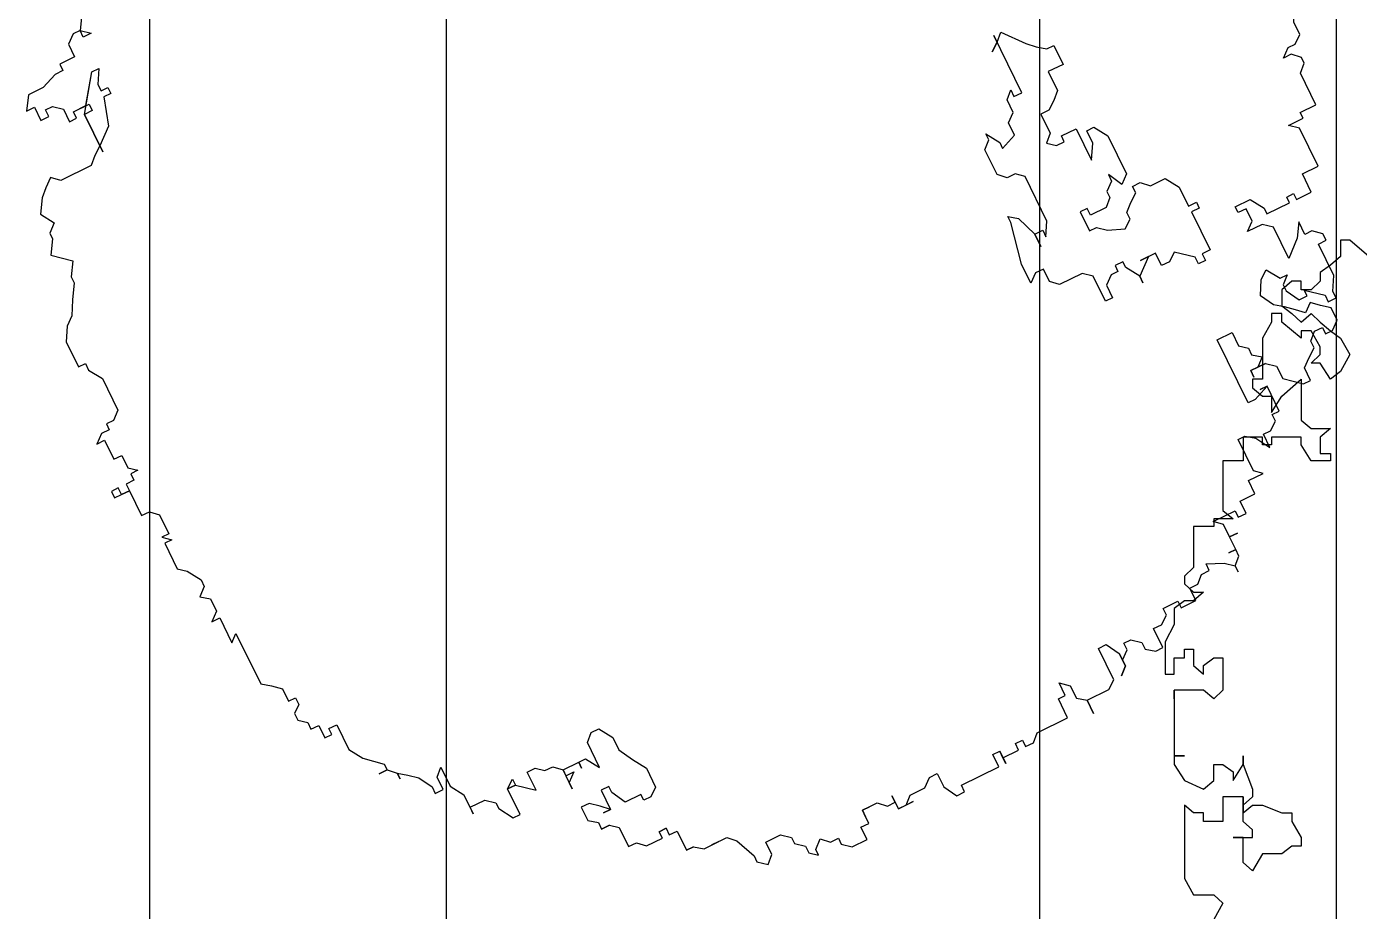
# Model space of a CAD drawing. Extents: x -30 to 1202, y 231 to 898.
# Drawn here: x 368.769 to 372.363, y 387.674 to 390.06 of the extents above; entities that cross this region are included whole.
import ezdxf

# ---------------------------------------------------------------- set-up
doc = ezdxf.new("R2010")
doc.units = 0
doc.header["$LTSCALE"] = 0.04
doc.layers.get('0').update_dxf_attribs({"linetype": 'CONTINUOUS'})
for name, color, linetype in [('CONTORXXNP----00', 255, 'CONTINUOUS'), ('PISO', 1, 'CONTINUOUS'), ('PISOS', 1, 'CONTINUOUS')]:
    doc.layers.add(name, color=color, linetype=linetype)
doc.styles.get("Standard").update_dxf_attribs({"font": 'romans.shx'})

# ---------------------------------------------------------------- blocks, each defined once
blk = doc.blocks.new('ARB3')
at = {"color": 0}
for p, q in [((0.01356, 0.49132), (0.00775, 0.49132)), ((0.00775, 0.49132), (0.00775, 0.48517)), ((0.01356, 0.48517), (0.01356, 0.49132)), ((0.00775, 0.48517), (0.00775, 0.47825)), ((0.00775, 0.47825), (0.00775, 0.48517)), ((0.00775, 0.48517), (0.01356, 0.48517)), ((0.00775, 0.48517), (0.01356, 0.48517)), ((0.05813, 0.47825), (0.05232, 0.48517)), ((0.05232, 0.48517), (0.05232, 0.47825)), ((-0.06459, 0.47133), (-0.06976, 0.46518)), ((-0.04198, 0.47133), (-0.06459, 0.47133)), ((-0.03682, 0.47133), (-0.04198, 0.46518)), ((-0.04198, 0.46518), (-0.04198, 0.47133)), ((-0.03682, 0.46518), (-0.03682, 0.47133)), ((-0.01421, 0.47133), (-0.02002, 0.46518)), ((0.00775, 0.47825), (-0.01421, 0.47825)), ((-0.01421, 0.47825), (-0.01421, 0.47133)), ((0.01356, 0.47825), (0.00775, 0.47825)), ((0.01356, 0.47133), (0.01356, 0.47825)), ((0.01938, 0.47133), (0.01356, 0.47133)), ((0.02454, 0.47133), (0.01938, 0.46518)), ((0.01938, 0.46518), (0.01938, 0.47133)), ((0.03552, 0.47133), (0.02454, 0.47133)), ((0.05232, 0.47825), (0.03552, 0.47825)), ((0.03552, 0.47825), (0.03552, 0.47133)), ((0.05813, 0.47133), (0.05813, 0.47825)), ((0.0633, 0.47133), (0.05813, 0.47133)), ((0.0633, 0.46518), (0.0633, 0.47133)), ((0.13564, 0.47133), (0.11368, 0.47133)), ((0.11368, 0.47133), (0.11368, 0.46518)), ((0.14662, 0.46518), (0.13564, 0.47133)), ((-0.10851, 0.45826), (-0.11432, 0.46518)), ((-0.11432, 0.46518), (-0.11432, 0.45826)), ((-0.09236, 0.46518), (-0.09753, 0.45826)), ((-0.08655, 0.45826), (-0.09236, 0.46518)), ((-0.06976, 0.46518), (-0.08074, 0.45826)), ((-0.02002, 0.46518), (-0.03682, 0.46518)), ((0.06911, 0.45826), (0.0633, 0.46518)), ((0.10786, 0.46518), (0.09688, 0.45826)), ((0.11368, 0.46518), (0.10786, 0.46518)), ((0.15243, 0.45826), (0.14662, 0.46518)), ((-0.11432, 0.45826), (-0.13628, 0.45826)), ((-0.13628, 0.45826), (-0.13112, 0.4521)), ((-0.09753, 0.45826), (-0.10851, 0.45826)), ((-0.08074, 0.45826), (-0.08655, 0.45826)), ((0.09688, 0.45826), (0.06911, 0.45826)), ((0.16341, 0.4521), (0.15243, 0.45826)), ((-0.18085, 0.44518), (-0.18666, 0.43826)), ((-0.17568, 0.4521), (-0.18085, 0.44518)), ((-0.13112, 0.4521), (-0.17568, 0.4521)), ((0.17504, 0.44518), (0.16341, 0.4521)), ((0.18021, 0.44518), (0.17504, 0.44518)), ((0.19119, 0.43826), (0.18021, 0.44518)), ((0.20281, 0.4521), (0.19119, 0.43826)), ((0.21379, 0.44518), (0.20281, 0.4521)), ((0.21896, 0.44518), (0.21379, 0.44518)), ((0.22477, 0.43826), (0.21896, 0.44518)), ((0.23575, 0.44518), (0.22477, 0.43826)), ((0.24673, 0.43826), (0.23575, 0.44518)), ((-0.21444, 0.43826), (-0.21961, 0.43211)), ((-0.20863, 0.43826), (-0.21444, 0.43826)), ((-0.20346, 0.43211), (-0.20863, 0.43826)), ((-0.18666, 0.43826), (-0.19764, 0.43826)), ((-0.19764, 0.43826), (-0.19764, 0.43211)), ((0.25255, 0.43211), (0.24673, 0.43826)), ((-0.21961, 0.43211), (-0.22542, 0.43211)), ((-0.22542, 0.43211), (-0.22542, 0.42519)), ((-0.19764, 0.43211), (-0.20346, 0.43211)), ((0.25836, 0.42519), (0.25255, 0.43211)), ((-0.22542, 0.42519), (-0.2364, 0.42519)), ((-0.2364, 0.42519), (-0.2364, 0.41904)), ((-0.2364, 0.41904), (-0.23123, 0.41904)), ((-0.23123, 0.41904), (-0.23123, 0.41212)), ((0.25255, 0.41904), (0.25836, 0.42519)), ((0.25255, 0.39213), (0.25255, 0.41904)), ((0.32489, 0.41212), (0.31391, 0.41904)), ((0.31391, 0.41904), (0.31391, 0.41212)), ((-0.25319, 0.41212), (-0.26417, 0.4052)), ((-0.23123, 0.41212), (-0.25319, 0.41212)), ((0.31391, 0.41212), (0.30228, 0.41212)), ((0.30228, 0.41212), (0.30228, 0.4052)), ((0.32489, 0.39905), (0.32489, 0.41212)), ((-0.28097, 0.39213), (-0.28097, 0.39905)), ((-0.28097, 0.39905), (-0.28097, 0.39213)), ((-0.26417, 0.4052), (-0.2758, 0.39213)), ((0.30228, 0.4052), (0.30809, 0.4052)), ((0.30809, 0.39905), (0.30228, 0.39213)), ((0.30809, 0.4052), (0.30809, 0.39905)), ((0.33005, 0.38597), (0.32489, 0.39905)), ((-0.28097, 0.39213), (-0.28678, 0.38597)), ((-0.2758, 0.39213), (-0.28097, 0.39213)), ((0.25836, 0.38597), (0.25255, 0.39213)), ((0.30228, 0.39213), (0.2913, 0.39213)), ((0.2913, 0.39213), (0.2913, 0.38597)), ((-0.28678, 0.38597), (-0.29195, 0.38597)), ((-0.29195, 0.38597), (-0.28678, 0.38597)), ((-0.28678, 0.38597), (-0.29195, 0.37905)), ((0.26353, 0.37905), (0.25836, 0.38597)), ((0.2913, 0.38597), (0.29711, 0.38597)), ((0.29711, 0.38597), (0.29711, 0.37213)), ((0.33005, 0.37905), (0.33005, 0.38597)), ((-0.29776, 0.37213), (-0.30874, 0.36598)), ((-0.29195, 0.37905), (-0.29776, 0.37213)), ((0.2913, 0.37905), (0.25836, 0.37905)), ((0.25836, 0.37905), (0.2913, 0.37905)), ((0.27451, 0.36598), (0.26353, 0.37905)), ((0.2913, 0.37213), (0.2913, 0.37905)), ((0.2913, 0.37905), (0.31907, 0.35906)), ((0.29711, 0.37213), (0.2913, 0.37213)), ((0.33587, 0.37905), (0.33005, 0.37905)), ((0.33587, 0.36598), (0.33587, 0.37905)), ((-0.30874, 0.36598), (-0.31455, 0.36598)), ((-0.31455, 0.36598), (-0.31455, 0.35906)), ((0.29711, 0.35906), (0.27451, 0.36598)), ((0.34685, 0.36598), (0.33587, 0.36598)), ((0.35266, 0.35906), (0.34685, 0.36598)), ((-0.31455, 0.35906), (-0.30357, 0.35906)), ((-0.30357, 0.35906), (-0.29776, 0.35291)), ((0.29711, 0.35291), (0.29711, 0.35906)), ((0.30809, 0.35906), (0.30228, 0.35906)), ((0.30228, 0.35906), (0.30228, 0.35291)), ((0.31907, 0.35291), (0.30809, 0.35906)), ((0.31907, 0.35906), (0.31907, 0.35291)), ((0.35266, 0.35291), (0.35266, 0.35906)), ((-0.32553, 0.34599), (-0.34233, 0.34599)), ((-0.34233, 0.34599), (-0.33651, 0.34599)), ((-0.33651, 0.34599), (-0.33651, 0.33292)), ((-0.31455, 0.35291), (-0.32553, 0.34599)), ((-0.29776, 0.35291), (-0.31455, 0.35291)), ((0.30228, 0.35291), (0.29711, 0.35291)), ((0.35266, 0.35291), (0.34685, 0.34599)), ((0.34685, 0.34599), (0.34685, 0.35291)), ((0.34685, 0.35291), (0.35266, 0.35291)), ((0.36364, 0.34599), (0.35266, 0.35291)), ((-0.34749, 0.32599), (-0.35912, 0.31907)), ((-0.34233, 0.32599), (-0.34749, 0.32599)), ((-0.33651, 0.33292), (-0.34233, 0.32599)), ((-0.35912, 0.31907), (-0.35912, 0.31292)), ((-0.35912, 0.31292), (-0.33651, 0.31292)), ((-0.33651, 0.31292), (-0.33651, 0.306)), ((-0.33651, 0.306), (-0.33651, 0.31292)), ((-0.33651, 0.31292), (-0.33135, 0.306)), ((-0.33651, 0.306), (-0.34749, 0.29293)), ((-0.33135, 0.306), (-0.33651, 0.306)), ((-0.34749, 0.29293), (-0.33135, 0.29293)), ((-0.33135, 0.29293), (-0.33135, 0.28601)), ((-0.33135, 0.28601), (-0.33651, 0.27986)), ((-0.33651, 0.27294), (-0.34233, 0.26678)), ((-0.33651, 0.27986), (-0.33651, 0.27294)), ((-0.38689, 0.26678), (-0.39206, 0.25986)), ((-0.37527, 0.26678), (-0.38689, 0.26678)), ((-0.37527, 0.25986), (-0.37527, 0.26678)), ((-0.35331, 0.26678), (-0.35912, 0.26678)), ((-0.35912, 0.26678), (-0.34233, 0.26678)), ((-0.34749, 0.25986), (-0.35331, 0.26678)), ((-0.34233, 0.26678), (-0.34749, 0.26678)), ((-0.34749, 0.26678), (-0.34749, 0.25986)), ((-0.34233, 0.26678), (-0.34233, 0.25294)), ((-0.39206, 0.25986), (-0.39787, 0.25986)), ((-0.39787, 0.25986), (-0.39787, 0.25294)), ((-0.39787, 0.25294), (-0.39787, 0.25986)), ((-0.39787, 0.25986), (-0.39787, 0.25294)), ((-0.38108, 0.25294), (-0.37527, 0.25986)), ((-0.40304, 0.24679), (-0.41983, 0.24679)), ((-0.41983, 0.24679), (-0.41983, 0.23987)), ((-0.39787, 0.25294), (-0.40304, 0.24679)), ((-0.38689, 0.24679), (-0.38689, 0.25294)), ((-0.38689, 0.25294), (-0.38689, 0.24679)), ((-0.38689, 0.24679), (-0.38108, 0.25294)), ((-0.3701, 0.24679), (-0.38689, 0.24679)), ((-0.3701, 0.23987), (-0.3701, 0.24679)), ((-0.34233, 0.24679), (-0.35331, 0.23987)), ((-0.34233, 0.25294), (-0.34749, 0.25294)), ((-0.34749, 0.25294), (-0.34233, 0.25294)), ((-0.34233, 0.25294), (-0.34233, 0.24679)), ((-0.41983, 0.23987), (-0.42565, 0.23372)), ((-0.38689, 0.23372), (-0.37527, 0.23987)), ((-0.37527, 0.23987), (-0.3701, 0.23987)), ((-0.35331, 0.23987), (-0.33135, 0.23987)), ((-0.33135, 0.23987), (-0.32553, 0.23372)), ((-0.42565, 0.23372), (-0.42565, 0.21988)), ((-0.38689, 0.21988), (-0.38689, 0.23372)), ((-0.32553, 0.2268), (-0.33651, 0.21988)), ((-0.32553, 0.23372), (-0.32553, 0.2268)), ((-0.42565, 0.21988), (-0.41983, 0.21988)), ((-0.41983, 0.21988), (-0.41983, 0.21373)), ((-0.41983, 0.21373), (-0.41983, 0.21988)), ((-0.41983, 0.21988), (-0.41983, 0.21373)), ((-0.39206, 0.21373), (-0.39206, 0.21988)), ((-0.39206, 0.21988), (-0.38689, 0.21988)), ((-0.34749, 0.21988), (-0.35912, 0.21373)), ((-0.33651, 0.21988), (-0.34749, 0.21988)), ((-0.41983, 0.21373), (-0.42565, 0.21373)), ((-0.42565, 0.21373), (-0.42565, 0.20681)), ((-0.38689, 0.20681), (-0.39206, 0.21373)), ((-0.35912, 0.21373), (-0.3701, 0.20681)), ((-0.44244, 0.20065), (-0.44761, 0.19373)), ((-0.42565, 0.20681), (-0.44244, 0.20681)), ((-0.44244, 0.20681), (-0.44244, 0.20065)), ((-0.44244, 0.20065), (-0.44244, 0.20681)), ((-0.44244, 0.20681), (-0.44244, 0.20065)), ((-0.3701, 0.20681), (-0.38689, 0.20681)), ((-0.44761, 0.19373), (-0.44761, 0.18066)), ((-0.44761, 0.18066), (-0.44761, 0.18681)), ((-0.44761, 0.18681), (-0.44761, 0.17374)), ((-0.44761, 0.17374), (-0.45342, 0.16759)), ((-0.45342, 0.16759), (-0.47021, 0.16067)), ((-0.47538, 0.16067), (-0.48119, 0.15375)), ((-0.47021, 0.16067), (-0.47538, 0.16067)), ((-0.48119, 0.15375), (-0.47538, 0.1476)), ((-0.47538, 0.1476), (-0.4644, 0.1476)), ((-0.4644, 0.1476), (-0.4644, 0.13452)), ((-0.47538, 0.1276), (-0.48119, 0.12068)), ((-0.47021, 0.1276), (-0.47538, 0.1276)), ((-0.4644, 0.13452), (-0.47021, 0.1276)), ((-0.48701, 0.12068), (-0.49217, 0.11453)), ((-0.48119, 0.12068), (-0.48701, 0.12068)), ((-0.49217, 0.11453), (-0.48701, 0.11453)), ((-0.48701, 0.11453), (-0.48119, 0.10761)), ((-0.48119, 0.10761), (-0.48701, 0.10146)), ((-0.48701, 0.10146), (-0.48701, 0.09454)), ((-0.48701, 0.09454), (-0.49217, 0.09454)), ((-0.49799, 0.07454), (-0.48701, 0.07454)), ((-0.48701, 0.07454), (-0.48701, 0.06762)), ((-0.48701, 0.06762), (-0.47538, 0.06762)), ((-0.47538, 0.06762), (-0.48119, 0.06762)), ((-0.48119, 0.06762), (-0.47538, 0.06762)), ((-0.47538, 0.06762), (-0.47538, 0.06147)), ((-0.47538, 0.06147), (-0.47538, 0.06762)), ((-0.47538, 0.06762), (-0.47538, 0.05455)), ((-0.47538, 0.05455), (-0.48119, 0.0484)), ((-0.48119, 0.0484), (-0.48119, 0.04148)), ((-0.47538, 0.04148), (-0.48701, 0.04148)), ((-0.48701, 0.04148), (-0.48701, 0.02841)), ((-0.48119, 0.04148), (-0.47538, 0.04148)), ((-0.48701, 0.02841), (-0.48701, 0.03456)), ((-0.48701, 0.03456), (-0.48119, 0.02841)), ((-0.48119, 0.02841), (-0.48119, 0.01533)), ((-0.48119, 0.01533), (-0.47538, 0.00841)), ((-0.48701, 0.00149), (-0.49799, -0.00466)), ((-0.47538, 0.00149), (-0.48701, 0.00149)), ((-0.47538, 0.00841), (-0.47538, 0.00149)), ((-0.49217, -0.04465), (-0.48119, -0.04465)), ((-0.48119, -0.04465), (-0.48119, -0.0508)), ((-0.48119, -0.0508), (-0.49217, -0.0508)), ((-0.49217, -0.0508), (-0.48701, -0.0508)), ((-0.48701, -0.0508), (-0.48701, -0.06464)), ((-0.48701, -0.06464), (-0.48119, -0.06464)), ((-0.48119, -0.07079), (-0.48701, -0.07079)), ((-0.48701, -0.07079), (-0.48701, -0.07771)), ((-0.48119, -0.06464), (-0.48119, -0.07079)), ((-0.48701, -0.07771), (-0.48119, -0.08386)), ((-0.48119, -0.08386), (-0.48119, -0.11078)), ((-0.48119, -0.11078), (-0.4644, -0.11078)), ((-0.4644, -0.11078), (-0.4644, -0.11693)), ((-0.4644, -0.11693), (-0.45342, -0.11693)), ((-0.45342, -0.11693), (-0.45923, -0.12385)), ((-0.47021, -0.12385), (-0.47538, -0.13077)), ((-0.45923, -0.12385), (-0.47021, -0.12385)), ((-0.47538, -0.13077), (-0.48701, -0.13077)), ((-0.48701, -0.13077), (-0.47538, -0.13077)), ((-0.47538, -0.13077), (-0.47538, -0.14999)), ((-0.47538, -0.14999), (-0.47021, -0.15691)), ((-0.47021, -0.15691), (-0.44244, -0.15691)), ((-0.44244, -0.15691), (-0.44244, -0.16383)), ((-0.4644, -0.16999), (-0.47021, -0.16383)), ((-0.47021, -0.16383), (-0.4644, -0.16999)), ((-0.45342, -0.16999), (-0.4644, -0.16999)), ((-0.4644, -0.16999), (-0.45923, -0.16999)), ((-0.45923, -0.16999), (-0.45342, -0.17691)), ((-0.44244, -0.16383), (-0.45342, -0.16999)), ((-0.45342, -0.17691), (-0.44761, -0.17691)), ((-0.44761, -0.17691), (-0.44761, -0.18306)), ((-0.45923, -0.18998), (-0.4644, -0.1969)), ((-0.45342, -0.18998), (-0.45923, -0.18998)), ((-0.44761, -0.18306), (-0.45342, -0.18998)), ((-0.4644, -0.1969), (-0.4644, -0.20305)), ((-0.4644, -0.20305), (-0.44761, -0.20305)), ((-0.44761, -0.20305), (-0.44761, -0.20997)), ((-0.44761, -0.20997), (-0.44244, -0.21689)), ((-0.44244, -0.21689), (-0.43663, -0.21689)), ((-0.43663, -0.21689), (-0.43663, -0.22997)), ((-0.43663, -0.22997), (-0.44244, -0.22997)), ((-0.44244, -0.22997), (-0.44244, -0.24304)), ((-0.44244, -0.24304), (-0.43146, -0.24304)), ((-0.43146, -0.24304), (-0.43146, -0.24996)), ((-0.15308, -0.24304), (-0.15889, -0.23612)), ((-0.15889, -0.23612), (-0.1421, -0.23612)), ((-0.15308, -0.24996), (-0.15308, -0.24304)), ((-0.1421, -0.23612), (-0.10851, -0.24304)), ((-0.10851, -0.24304), (-0.10334, -0.24304)), ((-0.10334, -0.24304), (-0.10851, -0.24996)), ((-0.43146, -0.24996), (-0.42565, -0.25611)), ((-0.16987, -0.25611), (-0.16406, -0.24996)), ((-0.16406, -0.24996), (-0.15308, -0.24996)), ((-0.10851, -0.24996), (-0.1253, -0.25611)), ((-0.07557, -0.25611), (-0.06976, -0.24996)), ((-0.06976, -0.24996), (-0.0478, -0.24996)), ((-0.0478, -0.24996), (-0.04198, -0.25611)), ((-0.42565, -0.25611), (-0.42565, -0.26303)), ((-0.16987, -0.2761), (-0.16987, -0.25611)), ((-0.1253, -0.25611), (-0.13628, -0.25611)), ((-0.13628, -0.25611), (-0.1253, -0.25611)), ((-0.1253, -0.25611), (-0.1253, -0.26303)), ((-0.07557, -0.26303), (-0.07557, -0.25611)), ((-0.03682, -0.25611), (-0.0478, -0.26303)), ((-0.04198, -0.25611), (-0.03682, -0.25611)), ((-0.42565, -0.26303), (-0.41983, -0.26303)), ((-0.41983, -0.26303), (-0.42565, -0.2761)), ((-0.1253, -0.26303), (-0.13112, -0.26303)), ((-0.13112, -0.26303), (-0.12014, -0.26918)), ((-0.12014, -0.26918), (-0.08074, -0.26918)), ((-0.08074, -0.26918), (-0.07557, -0.26303)), ((-0.0478, -0.26303), (-0.05296, -0.26303)), ((-0.05296, -0.26303), (-0.0478, -0.2761)), ((-0.42565, -0.2761), (-0.43146, -0.28302)), ((-0.17568, -0.28302), (-0.16987, -0.2761)), ((-0.0478, -0.2761), (-0.03682, -0.2761)), ((-0.03682, -0.2761), (-0.031, -0.28302)), ((-0.43146, -0.28302), (-0.43663, -0.28302)), ((-0.43663, -0.28302), (-0.43146, -0.28302)), ((-0.43146, -0.28302), (-0.42565, -0.28918)), ((-0.42565, -0.28918), (-0.41983, -0.28918)), ((-0.41983, -0.28918), (-0.41983, -0.28302)), ((-0.41983, -0.28302), (-0.41983, -0.28918)), ((-0.41983, -0.28918), (-0.40885, -0.28918)), ((-0.40885, -0.28918), (-0.40885, -0.2961)), ((-0.40885, -0.2961), (-0.40885, -0.28918)), ((-0.40885, -0.28918), (-0.39787, -0.28918)), ((-0.39787, -0.28918), (-0.39206, -0.28302)), ((-0.39206, -0.28302), (-0.39206, -0.30225)), ((-0.19764, -0.28918), (-0.19764, -0.28302)), ((-0.19764, -0.28302), (-0.17568, -0.28302)), ((-0.18666, -0.28918), (-0.19764, -0.28918)), ((-0.18085, -0.2961), (-0.18666, -0.28918)), ((-0.031, -0.28302), (-0.02002, -0.28302)), ((-0.02002, -0.28302), (-0.01421, -0.28918)), ((-0.01421, -0.28918), (-0.02002, -0.28918)), ((-0.02002, -0.28918), (-0.02002, -0.2961)), ((0.02454, -0.2961), (0.01938, -0.28918)), ((0.01938, -0.28918), (0.02454, -0.2961)), ((-0.18085, -0.30225), (-0.18085, -0.2961)), ((-0.1253, -0.2961), (-0.1421, -0.2961)), ((-0.1421, -0.2961), (-0.1421, -0.30225)), ((-0.1253, -0.30225), (-0.1253, -0.2961)), ((-0.06459, -0.2961), (-0.06976, -0.30225)), ((-0.05878, -0.30225), (-0.06459, -0.2961)), ((-0.02002, -0.2961), (0.03036, -0.2961)), ((0.03036, -0.2961), (0.02454, -0.2961)), ((0.02454, -0.2961), (0.03036, -0.30225)), ((-0.39206, -0.30225), (-0.39787, -0.30225)), ((-0.39787, -0.30225), (-0.39787, -0.30917)), ((-0.17568, -0.30225), (-0.18085, -0.30225)), ((-0.17568, -0.30917), (-0.17568, -0.30225)), ((-0.1421, -0.30225), (-0.14791, -0.30917)), ((-0.13112, -0.31609), (-0.13112, -0.30225)), ((-0.13112, -0.30225), (-0.1253, -0.30225)), ((-0.06976, -0.30225), (-0.06976, -0.30917)), ((-0.04198, -0.30225), (-0.05878, -0.30225)), ((-0.04198, -0.30917), (-0.04198, -0.30225)), ((0.03036, -0.30225), (0.01356, -0.31609)), ((-0.39787, -0.30917), (-0.38689, -0.30917)), ((-0.38689, -0.30917), (-0.38689, -0.32224)), ((-0.19183, -0.31609), (-0.19764, -0.31609)), ((-0.19764, -0.31609), (-0.19183, -0.31609)), ((-0.19183, -0.31609), (-0.18085, -0.30917)), ((-0.18085, -0.32916), (-0.19183, -0.31609)), ((-0.18085, -0.30917), (-0.17568, -0.30917)), ((-0.14791, -0.30917), (-0.15308, -0.32224)), ((-0.1253, -0.32224), (-0.13112, -0.31609)), ((-0.06976, -0.30917), (-0.06459, -0.30917)), ((-0.06459, -0.30917), (-0.06459, -0.32224)), ((-0.03682, -0.31609), (-0.04198, -0.30917)), ((-0.031, -0.32224), (-0.03682, -0.31609)), ((0.01356, -0.31609), (0.00775, -0.32224)), ((-0.38689, -0.32224), (-0.37527, -0.32224)), ((-0.37527, -0.32224), (-0.37527, -0.33531)), ((-0.18085, -0.33531), (-0.18085, -0.32224)), ((-0.18085, -0.32224), (-0.18085, -0.32916)), ((-0.18085, -0.32916), (-0.18085, -0.32224)), ((-0.18085, -0.32224), (-0.18085, -0.32916)), ((-0.15308, -0.32224), (-0.14791, -0.32916)), ((-0.12014, -0.32224), (-0.1253, -0.32224)), ((-0.11432, -0.32916), (-0.12014, -0.32224)), ((-0.06459, -0.32224), (-0.09236, -0.32224)), ((-0.09236, -0.32224), (-0.08074, -0.32916)), ((-0.01421, -0.32224), (-0.031, -0.32224)), ((-0.01421, -0.33531), (-0.01421, -0.32224)), ((0.00775, -0.32224), (0.00258, -0.32916)), ((-0.37527, -0.33531), (-0.3701, -0.32916)), ((-0.3701, -0.32916), (-0.34233, -0.32916)), ((-0.34233, -0.32916), (-0.34233, -0.33531)), ((-0.14791, -0.32916), (-0.1421, -0.32916)), ((-0.1421, -0.32916), (-0.13628, -0.33531)), ((-0.12014, -0.33531), (-0.10851, -0.32916)), ((-0.10851, -0.32916), (-0.11432, -0.32916)), ((-0.08074, -0.32916), (-0.06976, -0.32916)), ((-0.06976, -0.32916), (-0.06976, -0.33531)), ((0.00258, -0.32916), (0.00258, -0.33531)), ((-0.34749, -0.34223), (-0.35912, -0.34916)), ((-0.34233, -0.33531), (-0.34749, -0.34223)), ((-0.19183, -0.34223), (-0.19183, -0.33531)), ((-0.19183, -0.33531), (-0.18085, -0.33531)), ((-0.18666, -0.34916), (-0.19183, -0.34223)), ((-0.13628, -0.33531), (-0.13112, -0.34223)), ((-0.13112, -0.34223), (-0.1253, -0.34223)), ((-0.1253, -0.34223), (-0.1253, -0.34916)), ((-0.11432, -0.34223), (-0.12014, -0.33531)), ((-0.08074, -0.34223), (-0.11432, -0.34223)), ((-0.06976, -0.33531), (-0.08074, -0.34223)), ((0.00258, -0.33531), (-0.01421, -0.33531)), ((-0.35912, -0.34916), (-0.34749, -0.34916)), ((-0.34749, -0.34916), (-0.34749, -0.35531)), ((-0.31972, -0.35531), (-0.31972, -0.34916)), ((-0.31972, -0.34916), (-0.26417, -0.34916)), ((-0.26417, -0.34916), (-0.26417, -0.36223)), ((-0.19764, -0.36223), (-0.18666, -0.34916)), ((-0.1253, -0.34916), (-0.13112, -0.35531)), ((-0.34749, -0.35531), (-0.34233, -0.36223)), ((-0.31455, -0.36838), (-0.31972, -0.35531)), ((-0.13112, -0.35531), (-0.13112, -0.36838)), ((-0.34233, -0.36223), (-0.33651, -0.36223)), ((-0.33651, -0.36223), (-0.33651, -0.36838)), ((-0.33651, -0.36838), (-0.31455, -0.36838)), ((-0.31455, -0.36838), (-0.31455, -0.36223)), ((-0.31455, -0.36223), (-0.31455, -0.36838)), ((-0.29776, -0.36223), (-0.30357, -0.36223)), ((-0.30357, -0.36223), (-0.29776, -0.36223)), ((-0.29776, -0.36838), (-0.29776, -0.36223)), ((-0.29776, -0.36223), (-0.29776, -0.3753)), ((-0.29195, -0.3753), (-0.29776, -0.36838)), ((-0.28678, -0.36838), (-0.29195, -0.3753)), ((-0.28097, -0.36838), (-0.28678, -0.36838)), ((-0.2758, -0.36223), (-0.28097, -0.36838)), ((-0.26417, -0.36223), (-0.2758, -0.36223)), ((-0.20346, -0.36838), (-0.20346, -0.36223)), ((-0.20346, -0.36223), (-0.19764, -0.36223)), ((-0.19764, -0.36838), (-0.20346, -0.36838)), ((-0.19764, -0.3753), (-0.19764, -0.36838)), ((-0.13112, -0.36838), (-0.1421, -0.3753)), ((-0.29776, -0.3753), (-0.30357, -0.38222)), ((-0.16406, -0.3753), (-0.19764, -0.3753)), ((-0.16406, -0.38222), (-0.16406, -0.3753)), ((-0.1421, -0.3753), (-0.15889, -0.3753)), ((-0.15889, -0.3753), (-0.15889, -0.38222)), ((-0.31455, -0.38222), (-0.32553, -0.39529)), ((-0.30357, -0.38222), (-0.31455, -0.38222)), ((-0.15889, -0.38222), (-0.16406, -0.38222)), ((-0.32553, -0.39529), (-0.32553, -0.40144)), ((-0.25901, -0.40144), (-0.24802, -0.39529)), ((-0.24802, -0.39529), (-0.2364, -0.40144)), ((-0.32553, -0.40144), (-0.31455, -0.40144)), ((-0.31455, -0.40144), (-0.30874, -0.40837)), ((-0.26417, -0.40837), (-0.25901, -0.40144)), ((-0.2364, -0.40144), (-0.23123, -0.40837)), ((-0.30874, -0.40837), (-0.30357, -0.41529)), ((-0.30357, -0.41529), (-0.29776, -0.41529)), ((-0.29776, -0.41529), (-0.29195, -0.42144)), ((-0.2758, -0.42144), (-0.26999, -0.41529)), ((-0.26999, -0.41529), (-0.26417, -0.40837)), ((-0.25319, -0.41529), (-0.26417, -0.42144)), ((-0.24802, -0.41529), (-0.25319, -0.41529)), ((-0.24221, -0.42144), (-0.24802, -0.41529)), ((-0.23123, -0.40837), (-0.24221, -0.41529)), ((-0.24221, -0.41529), (-0.24221, -0.42144)), ((-0.19764, -0.42144), (-0.19764, -0.40837)), ((-0.19764, -0.40837), (-0.19183, -0.41529)), ((-0.19183, -0.41529), (-0.18085, -0.41529)), ((-0.18085, -0.41529), (-0.18085, -0.40837)), ((-0.18085, -0.40837), (-0.17568, -0.40837)), ((-0.17568, -0.40837), (-0.17568, -0.42144)), ((-0.29195, -0.42144), (-0.29195, -0.42836)), ((-0.26999, -0.42836), (-0.2758, -0.42144)), ((-0.26417, -0.42144), (-0.26417, -0.42836)), ((-0.20346, -0.42836), (-0.19764, -0.42144)), ((-0.17568, -0.42144), (-0.18666, -0.42836)), ((-0.29195, -0.42836), (-0.29776, -0.42836)), ((-0.29776, -0.42836), (-0.29776, -0.43451)), ((-0.2758, -0.43451), (-0.26999, -0.42836)), ((-0.25901, -0.42836), (-0.26999, -0.44143)), ((-0.26417, -0.42836), (-0.25901, -0.42836)), ((-0.21961, -0.44143), (-0.23123, -0.42836)), ((-0.23123, -0.42836), (-0.20346, -0.42836)), ((-0.18666, -0.42836), (-0.19183, -0.42836)), ((-0.19183, -0.42836), (-0.19183, -0.44835)), ((0.06911, -0.43451), (0.08009, -0.42836)), ((0.08009, -0.42836), (0.0859, -0.42836)), ((0.0859, -0.42836), (0.0859, -0.43451)), ((-0.29776, -0.43451), (-0.29195, -0.44143)), ((-0.29195, -0.44143), (-0.28097, -0.44143)), ((-0.28097, -0.44143), (-0.2758, -0.43451)), ((-0.26999, -0.44143), (-0.2758, -0.44143)), ((-0.2758, -0.44143), (-0.2758, -0.44835)), ((-0.20863, -0.44835), (-0.21961, -0.44143)), ((0.05813, -0.4545), (0.0633, -0.44143)), ((0.0633, -0.44143), (0.0633, -0.43451)), ((0.0633, -0.43451), (0.06911, -0.43451)), ((0.0859, -0.43451), (0.09107, -0.44143)), ((0.09107, -0.44143), (0.09107, -0.4545)), ((-0.2758, -0.44835), (-0.26999, -0.44835)), ((-0.26999, -0.44835), (-0.25901, -0.4545)), ((-0.21961, -0.4545), (-0.21961, -0.44835)), ((-0.21961, -0.44835), (-0.20863, -0.44835)), ((-0.19183, -0.44835), (-0.18666, -0.44835)), ((-0.18666, -0.44835), (-0.18666, -0.4545)), ((-0.25901, -0.4545), (-0.23123, -0.4545)), ((-0.23123, -0.4545), (-0.23123, -0.46142)), ((-0.23123, -0.46142), (-0.22542, -0.46142)), ((-0.22542, -0.46142), (-0.21961, -0.4545)), ((-0.18666, -0.4545), (-0.19183, -0.4545)), ((-0.19183, -0.4545), (-0.19183, -0.46758)), ((0.03036, -0.46758), (0.04715, -0.46142)), ((0.04715, -0.46142), (0.05232, -0.46142)), ((0.05232, -0.46142), (0.05813, -0.46758)), ((0.05813, -0.46142), (0.05813, -0.4545)), ((0.0633, -0.46758), (0.05813, -0.46142)), ((0.07492, -0.46142), (0.06911, -0.46758)), ((0.08009, -0.46142), (0.07492, -0.46142)), ((0.08009, -0.4745), (0.08009, -0.46142)), ((0.09107, -0.4545), (0.1027, -0.46142)), ((0.1027, -0.46142), (0.09688, -0.46758)), ((-0.19183, -0.46758), (-0.17568, -0.46758)), ((-0.17568, -0.46758), (-0.17568, -0.48142)), ((0.03036, -0.46758), (0.02454, -0.46758)), ((0.02454, -0.46758), (0.03036, -0.46758)), ((0.04134, -0.4745), (0.03036, -0.46758)), ((0.06911, -0.46758), (0.05232, -0.46758)), ((0.05232, -0.46758), (0.05232, -0.48142)), ((0.05813, -0.46758), (0.0633, -0.46758)), ((0.09688, -0.46758), (0.08009, -0.46758)), ((0.08009, -0.46758), (0.08009, -0.4745)), ((-0.1421, -0.48142), (-0.13628, -0.4745)), ((-0.13628, -0.4745), (-0.13628, -0.48757)), ((0.03036, -0.48142), (0.03552, -0.4745)), ((0.03552, -0.4745), (0.04134, -0.4745)), ((-0.17568, -0.48142), (-0.1421, -0.48142)), ((-0.13628, -0.48757), (-0.13112, -0.48757)), ((-0.13112, -0.48757), (-0.13112, -0.50141)), ((-0.04198, -0.48757), (-0.04198, -0.48142)), ((-0.04198, -0.48142), (-0.02002, -0.48142)), ((-0.03682, -0.49449), (-0.04198, -0.48757)), ((-0.02002, -0.48142), (-0.01421, -0.48757)), ((-0.01421, -0.48757), (-0.02002, -0.49449)), ((0.03036, -0.48757), (0.03036, -0.48142)), ((0.04134, -0.48757), (0.03036, -0.48757)), ((0.04715, -0.49449), (0.04134, -0.48757)), ((0.05232, -0.48142), (0.06911, -0.48142)), ((0.06911, -0.48142), (0.06911, -0.49449)), ((0.11885, -0.48757), (0.12466, -0.48142)), ((0.11885, -0.50141), (0.11885, -0.48757)), ((0.12466, -0.48142), (0.13564, -0.48757)), ((-0.08655, -0.50141), (-0.08655, -0.49449)), ((-0.08655, -0.49449), (-0.08074, -0.50141)), ((-0.03682, -0.50141), (-0.031, -0.49449)), ((-0.031, -0.49449), (-0.03682, -0.49449)), ((-0.02002, -0.49449), (-0.02002, -0.51448)), ((0.04134, -0.50756), (0.04715, -0.49449)), ((0.06911, -0.49449), (0.0633, -0.49449)), ((0.0633, -0.49449), (0.0633, -0.50141)), ((-0.13112, -0.50141), (-0.10334, -0.50141)), ((-0.10334, -0.50141), (-0.09753, -0.50756)), ((-0.09236, -0.50756), (-0.08655, -0.50141)), ((-0.08074, -0.50141), (-0.08074, -0.50756)), ((-0.0478, -0.50756), (-0.0478, -0.50141)), ((-0.0478, -0.50141), (-0.03682, -0.50141)), ((0.0633, -0.50141), (0.05813, -0.50756)), ((0.10786, -0.50756), (0.11885, -0.50141)), ((-0.09753, -0.50756), (-0.09236, -0.50756)), ((-0.08074, -0.50756), (-0.07557, -0.51448)), ((-0.07557, -0.51448), (-0.06459, -0.51448)), ((-0.06459, -0.51448), (-0.05296, -0.52063)), ((-0.04198, -0.50756), (-0.0478, -0.50756)), ((-0.04198, -0.51448), (-0.04198, -0.50756)), ((-0.031, -0.51448), (-0.04198, -0.51448)), ((-0.031, -0.52063), (-0.031, -0.51448)), ((-0.02002, -0.51448), (-0.01421, -0.51448)), ((-0.01421, -0.51448), (-0.02002, -0.51448)), ((-0.02002, -0.51448), (0.02454, -0.51448)), ((0.02454, -0.51448), (0.02454, -0.50756)), ((0.02454, -0.50756), (0.02454, -0.51448)), ((0.02454, -0.51448), (0.03036, -0.51448)), ((0.03036, -0.51448), (0.04134, -0.50756)), ((0.05813, -0.50756), (0.10786, -0.50756)), ((-0.05296, -0.52063), (-0.031, -0.52063))]:
    blk.add_line(p, q, dxfattribs=at)
for p, q in [((-0.49217, 0.09454), (-0.49799, 0.08762)), ((-0.49799, 0.08762), (-0.49799, 0.07454)), ((-0.49799, -0.00466), (-0.49799, -0.01158)), ((-0.49799, -0.01158), (-0.49217, -0.01158)), ((-0.49217, -0.01158), (-0.49217, -0.04465))]:
    blk.add_line(p, q)
at = {"layer": 'CONTORXXNP----00'}
for p, q in [((0.05232, 0.48517), (0.05232, 0.47825)), ((0.05813, 0.47825), (0.05232, 0.48517)), ((-0.06459, 0.47133), (-0.06976, 0.46518)), ((-0.04198, 0.47133), (-0.06459, 0.47133)), ((-0.04198, 0.46518), (-0.04198, 0.47133)), ((-0.03682, 0.47133), (-0.04198, 0.46518)), ((-0.03682, 0.46518), (-0.03682, 0.47133)), ((-0.01421, 0.47133), (-0.02002, 0.46518)), ((-0.01421, 0.47825), (-0.01421, 0.47133)), ((0.00775, 0.47825), (-0.01421, 0.47825)), ((0.01356, 0.47825), (0.00775, 0.47825)), ((0.01356, 0.47133), (0.01356, 0.47825)), ((0.01938, 0.47133), (0.01356, 0.47133)), ((0.01938, 0.46518), (0.01938, 0.47133)), ((0.02454, 0.47133), (0.01938, 0.46518)), ((0.03552, 0.47133), (0.02454, 0.47133)), ((0.03552, 0.47825), (0.03552, 0.47133)), ((0.05232, 0.47825), (0.03552, 0.47825)), ((0.05813, 0.47133), (0.05813, 0.47825)), ((0.0633, 0.47133), (0.05813, 0.47133)), ((0.0633, 0.46518), (0.0633, 0.47133)), ((0.11368, 0.47133), (0.11368, 0.46518)), ((0.13564, 0.47133), (0.11368, 0.47133)), ((0.14662, 0.46518), (0.13564, 0.47133)), ((-0.11432, 0.46518), (-0.11432, 0.45826)), ((-0.10851, 0.45826), (-0.11432, 0.46518)), ((-0.09236, 0.46518), (-0.09753, 0.45826)), ((-0.08655, 0.45826), (-0.09236, 0.46518)), ((-0.06976, 0.46518), (-0.08074, 0.45826)), ((-0.02002, 0.46518), (-0.03682, 0.46518)), ((0.06911, 0.45826), (0.0633, 0.46518)), ((0.10786, 0.46518), (0.09688, 0.45826)), ((0.11368, 0.46518), (0.10786, 0.46518)), ((0.15243, 0.45826), (0.14662, 0.46518)), ((-0.13628, 0.45826), (-0.13112, 0.4521)), ((-0.11432, 0.45826), (-0.13628, 0.45826)), ((-0.09753, 0.45826), (-0.10851, 0.45826)), ((-0.08074, 0.45826), (-0.08655, 0.45826)), ((0.09688, 0.45826), (0.06911, 0.45826)), ((0.16341, 0.4521), (0.15243, 0.45826)), ((-0.18085, 0.44518), (-0.18666, 0.43826)), ((-0.17568, 0.4521), (-0.18085, 0.44518)), ((-0.13112, 0.4521), (-0.17568, 0.4521)), ((0.17504, 0.44518), (0.16341, 0.4521)), ((0.18021, 0.44518), (0.17504, 0.44518)), ((0.19119, 0.43826), (0.18021, 0.44518)), ((0.20281, 0.4521), (0.19119, 0.43826)), ((0.21379, 0.44518), (0.20281, 0.4521)), ((0.21896, 0.44518), (0.21379, 0.44518)), ((0.22477, 0.43826), (0.21896, 0.44518)), ((0.23575, 0.44518), (0.22477, 0.43826)), ((0.24673, 0.43826), (0.23575, 0.44518)), ((-0.21444, 0.43826), (-0.21961, 0.43211)), ((-0.20863, 0.43826), (-0.21444, 0.43826)), ((-0.20346, 0.43211), (-0.20863, 0.43826)), ((-0.19764, 0.43826), (-0.19764, 0.43211)), ((-0.18666, 0.43826), (-0.19764, 0.43826)), ((0.25255, 0.43211), (0.24673, 0.43826)), ((-0.22542, 0.43211), (-0.22542, 0.42519)), ((-0.21961, 0.43211), (-0.22542, 0.43211)), ((-0.19764, 0.43211), (-0.20346, 0.43211)), ((0.25836, 0.42519), (0.25255, 0.43211)), ((-0.2364, 0.42519), (-0.2364, 0.41904)), ((-0.22542, 0.42519), (-0.2364, 0.42519)), ((-0.2364, 0.41904), (-0.23123, 0.41904)), ((-0.23123, 0.41904), (-0.23123, 0.41212)), ((0.25255, 0.41904), (0.25836, 0.42519)), ((0.25255, 0.39213), (0.25255, 0.41904)), ((0.31391, 0.41904), (0.31391, 0.41212)), ((0.32489, 0.41212), (0.31391, 0.41904)), ((-0.25319, 0.41212), (-0.26417, 0.4052)), ((-0.23123, 0.41212), (-0.25319, 0.41212)), ((0.30228, 0.41212), (0.30228, 0.4052)), ((0.31391, 0.41212), (0.30228, 0.41212)), ((0.32489, 0.39905), (0.32489, 0.41212)), ((-0.26417, 0.4052), (-0.2758, 0.39213)), ((0.30228, 0.4052), (0.30809, 0.4052)), ((0.30809, 0.39905), (0.30228, 0.39213)), ((0.30809, 0.4052), (0.30809, 0.39905)), ((0.33005, 0.38597), (0.32489, 0.39905)), ((-0.28097, 0.39213), (-0.28678, 0.38597)), ((-0.2758, 0.39213), (-0.28097, 0.39213)), ((0.25836, 0.38597), (0.25255, 0.39213)), ((0.2913, 0.39213), (0.2913, 0.38597)), ((0.30228, 0.39213), (0.2913, 0.39213)), ((-0.28678, 0.38597), (-0.29195, 0.37905)), ((0.26353, 0.37905), (0.25836, 0.38597)), ((0.2913, 0.38597), (0.29711, 0.38597)), ((0.29711, 0.38597), (0.29711, 0.37487)), ((0.33005, 0.37905), (0.33005, 0.38597)), ((-0.29776, 0.37213), (-0.30874, 0.36598)), ((-0.29195, 0.37905), (-0.29776, 0.37213)), ((0.27451, 0.36598), (0.26353, 0.37905)), ((0.29711, 0.37487), (0.31907, 0.35906)), ((0.33587, 0.37905), (0.33005, 0.37905)), ((0.33587, 0.36598), (0.33587, 0.37905)), ((-0.31455, 0.36598), (-0.31455, 0.35906)), ((-0.30874, 0.36598), (-0.31455, 0.36598)), ((0.29711, 0.35906), (0.27451, 0.36598)), ((0.34685, 0.36598), (0.33587, 0.36598)), ((0.35266, 0.35906), (0.34685, 0.36598)), ((-0.31455, 0.35906), (-0.30357, 0.35906)), ((-0.30357, 0.35906), (-0.29776, 0.35291)), ((0.29711, 0.35291), (0.29711, 0.35906)), ((0.30228, 0.35906), (0.30228, 0.35291)), ((0.30809, 0.35906), (0.30228, 0.35906)), ((0.31907, 0.35291), (0.30809, 0.35906)), ((0.31907, 0.35906), (0.31907, 0.35291)), ((0.35266, 0.35291), (0.35266, 0.35906)), ((-0.33651, 0.34599), (-0.32553, 0.34599)), ((-0.33651, 0.34599), (-0.33651, 0.33292)), ((-0.31455, 0.35291), (-0.32553, 0.34599)), ((-0.29776, 0.35291), (-0.31455, 0.35291)), ((0.30228, 0.35291), (0.29711, 0.35291)), ((0.36364, 0.34599), (0.35266, 0.35291)), ((-0.34749, 0.32599), (-0.35912, 0.31907)), ((-0.34233, 0.32599), (-0.34749, 0.32599)), ((-0.33651, 0.33292), (-0.34233, 0.32599)), ((-0.35912, 0.31907), (-0.35912, 0.31292)), ((-0.35912, 0.31292), (-0.33651, 0.31292)), ((-0.33651, 0.306), (-0.33651, 0.31292)), ((-0.33651, 0.31292), (-0.33651, 0.306)), ((-0.33651, 0.306), (-0.34749, 0.29293)), ((-0.34749, 0.29293), (-0.33135, 0.29293)), ((-0.33135, 0.29293), (-0.33135, 0.28601)), ((-0.33135, 0.28601), (-0.33651, 0.27986)), ((-0.33651, 0.27294), (-0.34233, 0.26678)), ((-0.33651, 0.27986), (-0.33651, 0.27294)), ((-0.38689, 0.26678), (-0.39206, 0.25986)), ((-0.37527, 0.26678), (-0.38689, 0.26678)), ((-0.37527, 0.25986), (-0.37527, 0.26678)), ((-0.34233, 0.26678), (-0.34233, 0.25294)), ((-0.39787, 0.25986), (-0.39787, 0.25294)), ((-0.39787, 0.25294), (-0.39787, 0.25986)), ((-0.39787, 0.25986), (-0.39787, 0.25294)), ((-0.39206, 0.25986), (-0.39787, 0.25986)), ((-0.38108, 0.25294), (-0.37527, 0.25986)), ((-0.41983, 0.24679), (-0.41983, 0.23987)), ((-0.40304, 0.24679), (-0.41983, 0.24679)), ((-0.39787, 0.25294), (-0.40304, 0.24679)), ((-0.38689, 0.24679), (-0.38108, 0.25294)), ((-0.3701, 0.24679), (-0.38689, 0.24679)), ((-0.3701, 0.23987), (-0.3701, 0.24679)), ((-0.34233, 0.24679), (-0.35331, 0.23987)), ((-0.34233, 0.25294), (-0.34233, 0.24679)), ((-0.41983, 0.23987), (-0.42565, 0.23372)), ((-0.38689, 0.23372), (-0.37527, 0.23987)), ((-0.37527, 0.23987), (-0.3701, 0.23987)), ((-0.35331, 0.23987), (-0.33135, 0.23987)), ((-0.33135, 0.23987), (-0.32553, 0.23372)), ((-0.42565, 0.23372), (-0.42565, 0.21988)), ((-0.38689, 0.21988), (-0.38689, 0.23372)), ((-0.32553, 0.2268), (-0.33651, 0.21988)), ((-0.32553, 0.23372), (-0.32553, 0.2268)), ((-0.42565, 0.21988), (-0.41983, 0.21988)), ((-0.41983, 0.21988), (-0.41983, 0.21373)), ((-0.41983, 0.21373), (-0.41983, 0.21988)), ((-0.41983, 0.21988), (-0.41983, 0.21373)), ((-0.39206, 0.21988), (-0.38689, 0.21988)), ((-0.39206, 0.21373), (-0.39206, 0.21988)), ((-0.34749, 0.21988), (-0.35912, 0.21373)), ((-0.33651, 0.21988), (-0.34749, 0.21988)), ((-0.42565, 0.21373), (-0.42565, 0.20681)), ((-0.41983, 0.21373), (-0.42565, 0.21373)), ((-0.38689, 0.20681), (-0.39206, 0.21373)), ((-0.35912, 0.21373), (-0.3701, 0.20681)), ((-0.44244, 0.20065), (-0.44761, 0.19373)), ((-0.44244, 0.20681), (-0.44244, 0.20065)), ((-0.44244, 0.20065), (-0.44244, 0.20681)), ((-0.44244, 0.20681), (-0.44244, 0.20065)), ((-0.42565, 0.20681), (-0.44244, 0.20681)), ((-0.3701, 0.20681), (-0.38689, 0.20681)), ((-0.44761, 0.19373), (-0.44761, 0.18066)), ((-0.44761, 0.18681), (-0.44761, 0.17374)), ((-0.44761, 0.18066), (-0.44761, 0.18681)), ((-0.44761, 0.17374), (-0.45342, 0.16759)), ((-0.45342, 0.16759), (-0.47021, 0.16067)), ((-0.47538, 0.16067), (-0.48119, 0.15375)), ((-0.47021, 0.16067), (-0.47538, 0.16067)), ((-0.48119, 0.15375), (-0.47538, 0.1476)), ((-0.47538, 0.1476), (-0.4644, 0.1476)), ((-0.4644, 0.1476), (-0.4644, 0.13452)), ((-0.47538, 0.1276), (-0.48119, 0.12068)), ((-0.47021, 0.1276), (-0.47538, 0.1276)), ((-0.4644, 0.13452), (-0.47021, 0.1276)), ((-0.48701, 0.12068), (-0.49217, 0.11453)), ((-0.48119, 0.12068), (-0.48701, 0.12068)), ((-0.49217, 0.11453), (-0.48701, 0.11453)), ((-0.48701, 0.11453), (-0.48119, 0.10761)), ((-0.48119, 0.10761), (-0.48701, 0.10146)), ((-0.48701, 0.10146), (-0.48701, 0.09454)), ((-0.49217, 0.09454), (-0.49799, 0.08762)), ((-0.48701, 0.09454), (-0.49217, 0.09454)), ((-0.49799, 0.08762), (-0.49799, 0.07454)), ((-0.49799, 0.07454), (-0.48701, 0.07454)), ((-0.48701, 0.07454), (-0.48701, 0.06762)), ((-0.48701, 0.06762), (-0.47538, 0.06762)), ((-0.48119, 0.06762), (-0.47538, 0.06762)), ((-0.47538, 0.06762), (-0.48119, 0.06762)), ((-0.47538, 0.06762), (-0.47538, 0.05455)), ((-0.47538, 0.06147), (-0.47538, 0.06762)), ((-0.47538, 0.06762), (-0.47538, 0.06147)), ((-0.47538, 0.05455), (-0.48119, 0.0484)), ((-0.48119, 0.0484), (-0.48119, 0.04148)), ((-0.48701, 0.04148), (-0.48119, 0.04148)), ((-0.48701, 0.03456), (-0.48701, 0.04148)), ((-0.48701, 0.03456), (-0.48119, 0.02841)), ((-0.48119, 0.02841), (-0.48119, 0.01533)), ((-0.48119, 0.01533), (-0.47538, 0.00841)), ((-0.48701, 0.00149), (-0.49799, -0.00466)), ((-0.47538, 0.00149), (-0.48701, 0.00149)), ((-0.47538, 0.00841), (-0.47538, 0.00149)), ((-0.49799, -0.00466), (-0.49799, -0.01158)), ((-0.49799, -0.01158), (-0.49217, -0.01158)), ((-0.49217, -0.01158), (-0.49217, -0.04465)), ((-0.49217, -0.04465), (-0.48119, -0.04465)), ((-0.48119, -0.04465), (-0.48119, -0.0508)), ((-0.48701, -0.0508), (-0.48119, -0.0508)), ((-0.48701, -0.0508), (-0.48701, -0.06464)), ((-0.48701, -0.06464), (-0.48119, -0.06464)), ((-0.48701, -0.07079), (-0.48701, -0.07771)), ((-0.48119, -0.07079), (-0.48701, -0.07079)), ((-0.48119, -0.06464), (-0.48119, -0.07079)), ((-0.48701, -0.07771), (-0.48119, -0.08386)), ((-0.48119, -0.08386), (-0.48119, -0.11078)), ((-0.48119, -0.11078), (-0.4644, -0.11078)), ((-0.4644, -0.11078), (-0.4644, -0.11693)), ((-0.4644, -0.11693), (-0.45342, -0.11693)), ((-0.45342, -0.11693), (-0.45923, -0.12385)), ((-0.47021, -0.12385), (-0.47538, -0.13077)), ((-0.45923, -0.12385), (-0.47021, -0.12385)), ((-0.47538, -0.13077), (-0.47538, -0.14999)), ((-0.47538, -0.14999), (-0.47021, -0.15691)), ((-0.47021, -0.15691), (-0.44244, -0.15691)), ((-0.44244, -0.15691), (-0.44244, -0.16383)), ((-0.45923, -0.16999), (-0.45342, -0.16999)), ((-0.45923, -0.16999), (-0.45342, -0.17691)), ((-0.44244, -0.16383), (-0.45342, -0.16999)), ((-0.45342, -0.17691), (-0.44761, -0.17691)), ((-0.44761, -0.17691), (-0.44761, -0.18306)), ((-0.45923, -0.18998), (-0.4644, -0.1969)), ((-0.45342, -0.18998), (-0.45923, -0.18998)), ((-0.44761, -0.18306), (-0.45342, -0.18998)), ((-0.4644, -0.1969), (-0.4644, -0.20305)), ((-0.4644, -0.20305), (-0.44761, -0.20305)), ((-0.44761, -0.20305), (-0.44761, -0.20997)), ((-0.44761, -0.20997), (-0.44244, -0.21689)), ((-0.44244, -0.21689), (-0.43663, -0.21689)), ((-0.43663, -0.21689), (-0.43663, -0.22997)), ((-0.44244, -0.22997), (-0.44244, -0.24304)), ((-0.43663, -0.22997), (-0.44244, -0.22997)), ((-0.44244, -0.24304), (-0.43146, -0.24304)), ((-0.43146, -0.24304), (-0.43146, -0.24996)), ((-0.43146, -0.24996), (-0.42565, -0.25611)), ((-0.42565, -0.25611), (-0.42565, -0.26303)), ((-0.41983, -0.26303), (-0.42565, -0.2761)), ((-0.42565, -0.26303), (-0.41983, -0.26303)), ((-0.42565, -0.2761), (-0.43146, -0.28302)), ((-0.43146, -0.28302), (-0.42565, -0.28918)), ((-0.42565, -0.28918), (-0.41983, -0.28918)), ((-0.41983, -0.28918), (-0.40885, -0.28918)), ((-0.40885, -0.28918), (-0.39787, -0.28918)), ((-0.39787, -0.28918), (-0.39206, -0.28302)), ((-0.39206, -0.28302), (-0.39206, -0.30225)), ((-0.39787, -0.30225), (-0.39787, -0.30917)), ((-0.39206, -0.30225), (-0.39787, -0.30225)), ((-0.39787, -0.30917), (-0.38689, -0.30917)), ((-0.38689, -0.30917), (-0.38689, -0.32224)), ((-0.38689, -0.32224), (-0.37527, -0.32224)), ((-0.37527, -0.32224), (-0.37527, -0.33531)), ((-0.37527, -0.33531), (-0.3701, -0.32916)), ((-0.3701, -0.32916), (-0.34233, -0.32916)), ((-0.34233, -0.32916), (-0.34233, -0.33531)), ((-0.34749, -0.34223), (-0.35912, -0.34916)), ((-0.34233, -0.33531), (-0.34749, -0.34223)), ((-0.35912, -0.34916), (-0.34749, -0.34916)), ((-0.34749, -0.34916), (-0.34749, -0.35531)), ((-0.31972, -0.34916), (-0.26417, -0.34916)), ((-0.31972, -0.35531), (-0.31972, -0.34916)), ((-0.26417, -0.34916), (-0.26417, -0.36223)), ((-0.34749, -0.35531), (-0.34233, -0.36223)), ((-0.31455, -0.36838), (-0.31972, -0.35531)), ((-0.34233, -0.36223), (-0.33651, -0.36223)), ((-0.33651, -0.36223), (-0.33651, -0.36838)), ((-0.33651, -0.36838), (-0.31455, -0.36838)), ((-0.29776, -0.3753), (-0.29776, -0.36838)), ((-0.29195, -0.3753), (-0.29776, -0.36838)), ((-0.28678, -0.36838), (-0.29195, -0.3753)), ((-0.28097, -0.36838), (-0.28678, -0.36838)), ((-0.2758, -0.36223), (-0.28097, -0.36838)), ((-0.26417, -0.36223), (-0.2758, -0.36223)), ((-0.29776, -0.3753), (-0.30357, -0.38222)), ((-0.31455, -0.38222), (-0.32553, -0.39529)), ((-0.30357, -0.38222), (-0.31455, -0.38222)), ((-0.32553, -0.39529), (-0.32553, -0.40144)), ((-0.25901, -0.40144), (-0.24802, -0.39529)), ((-0.24802, -0.39529), (-0.2364, -0.40144)), ((-0.32553, -0.40144), (-0.31455, -0.40144)), ((-0.31455, -0.40144), (-0.30874, -0.40837)), ((-0.26417, -0.40837), (-0.25901, -0.40144)), ((-0.2364, -0.40144), (-0.23123, -0.40837)), ((-0.30874, -0.40837), (-0.30357, -0.41529)), ((-0.30357, -0.41529), (-0.29776, -0.41529)), ((-0.29776, -0.41529), (-0.29195, -0.42144)), ((-0.2758, -0.42144), (-0.26999, -0.41529)), ((-0.26999, -0.41529), (-0.26417, -0.40837)), ((-0.25319, -0.41529), (-0.26417, -0.42144)), ((-0.24802, -0.41529), (-0.25319, -0.41529)), ((-0.24221, -0.42144), (-0.24802, -0.41529)), ((-0.23123, -0.40837), (-0.24221, -0.41529)), ((-0.24221, -0.41529), (-0.24221, -0.42144)), ((-0.19764, -0.40837), (-0.19183, -0.41529)), ((-0.19764, -0.42144), (-0.19764, -0.40837)), ((-0.19183, -0.41529), (-0.18085, -0.41529)), ((-0.18085, -0.40837), (-0.17568, -0.40837)), ((-0.18085, -0.41529), (-0.18085, -0.40837)), ((-0.17568, -0.40837), (-0.17568, -0.42144)), ((-0.29195, -0.42144), (-0.29195, -0.42836)), ((-0.26999, -0.42836), (-0.2758, -0.42144)), ((-0.26417, -0.42144), (-0.26417, -0.42836)), ((-0.20346, -0.42836), (-0.19764, -0.42144)), ((-0.17568, -0.42144), (-0.18666, -0.42836)), ((-0.29776, -0.42836), (-0.29776, -0.43451)), ((-0.29195, -0.42836), (-0.29776, -0.42836)), ((-0.2758, -0.43451), (-0.26999, -0.42836)), ((-0.25901, -0.42836), (-0.26999, -0.44143)), ((-0.26417, -0.42836), (-0.25901, -0.42836)), ((-0.23123, -0.42836), (-0.20346, -0.42836)), ((-0.21961, -0.44143), (-0.23123, -0.42836)), ((-0.19183, -0.42836), (-0.19183, -0.44835)), ((-0.18666, -0.42836), (-0.19183, -0.42836)), ((-0.29776, -0.43451), (-0.29195, -0.44143)), ((-0.29195, -0.44143), (-0.28097, -0.44143)), ((-0.28097, -0.44143), (-0.2758, -0.43451)), ((-0.2758, -0.44143), (-0.2758, -0.44835)), ((-0.26999, -0.44143), (-0.2758, -0.44143)), ((-0.20863, -0.44835), (-0.21961, -0.44143)), ((-0.2758, -0.44835), (-0.26999, -0.44835)), ((-0.26999, -0.44835), (-0.25901, -0.4545)), ((-0.21961, -0.44835), (-0.20863, -0.44835)), ((-0.21961, -0.4545), (-0.21961, -0.44835)), ((-0.19183, -0.44835), (-0.18666, -0.44835)), ((-0.18666, -0.44835), (-0.18666, -0.4545)), ((-0.25901, -0.4545), (-0.23123, -0.4545)), ((-0.23123, -0.4545), (-0.23123, -0.46142)), ((-0.23123, -0.46142), (-0.22542, -0.46142)), ((-0.22542, -0.46142), (-0.21961, -0.4545)), ((-0.19183, -0.4545), (-0.19183, -0.46758)), ((-0.18666, -0.4545), (-0.19183, -0.4545)), ((0.03036, -0.46758), (0.04715, -0.46142)), ((0.04715, -0.46142), (0.05232, -0.46142)), ((0.05232, -0.46142), (0.05813, -0.46758)), ((-0.19183, -0.46758), (-0.17568, -0.46758)), ((-0.17568, -0.46758), (-0.17568, -0.48142)), ((0.04134, -0.4745), (0.03036, -0.46758)), ((0.05232, -0.46758), (0.05813, -0.46758)), ((0.05232, -0.46758), (0.05232, -0.48142)), ((-0.1421, -0.48142), (-0.13628, -0.4745)), ((-0.13628, -0.4745), (-0.13628, -0.48757)), ((0.03036, -0.48142), (0.03552, -0.4745)), ((0.03552, -0.4745), (0.04134, -0.4745)), ((-0.17568, -0.48142), (-0.1421, -0.48142)), ((-0.13628, -0.48757), (-0.13112, -0.48757)), ((-0.13112, -0.48757), (-0.13112, -0.50141)), ((-0.04198, -0.48142), (-0.02002, -0.48142)), ((-0.04198, -0.48757), (-0.04198, -0.48142)), ((-0.03682, -0.49449), (-0.04198, -0.48757)), ((-0.02002, -0.48142), (-0.01421, -0.48757)), ((-0.01421, -0.48757), (-0.02002, -0.49449)), ((0.03036, -0.48757), (0.03036, -0.48142)), ((0.04134, -0.48757), (0.03036, -0.48757)), ((0.04715, -0.49449), (0.04134, -0.48757)), ((0.05232, -0.48142), (0.06911, -0.48142)), ((0.06911, -0.48142), (0.06911, -0.49449)), ((0.11885, -0.48757), (0.12466, -0.48142)), ((0.11885, -0.50141), (0.11885, -0.48757)), ((0.12466, -0.48142), (0.13564, -0.48757)), ((-0.08655, -0.49449), (-0.08074, -0.50141)), ((-0.08655, -0.50141), (-0.08655, -0.49449)), ((-0.031, -0.49449), (-0.03682, -0.49449)), ((-0.03682, -0.50141), (-0.031, -0.49449)), ((-0.02002, -0.49449), (-0.02002, -0.51448)), ((0.04134, -0.50756), (0.04715, -0.49449)), ((0.0633, -0.49449), (0.0633, -0.50141)), ((0.06911, -0.49449), (0.0633, -0.49449)), ((-0.13112, -0.50141), (-0.10334, -0.50141)), ((-0.10334, -0.50141), (-0.09753, -0.50756)), ((-0.09236, -0.50756), (-0.08655, -0.50141)), ((-0.08074, -0.50141), (-0.08074, -0.50756)), ((-0.0478, -0.50141), (-0.03682, -0.50141)), ((-0.0478, -0.50756), (-0.0478, -0.50141)), ((0.0633, -0.50141), (0.05813, -0.50756)), ((0.10786, -0.50756), (0.11885, -0.50141)), ((-0.09753, -0.50756), (-0.09236, -0.50756)), ((-0.08074, -0.50756), (-0.07557, -0.51448)), ((-0.07557, -0.51448), (-0.06459, -0.51448)), ((-0.06459, -0.51448), (-0.05296, -0.52063)), ((-0.04198, -0.50756), (-0.0478, -0.50756)), ((-0.04198, -0.51448), (-0.04198, -0.50756)), ((-0.031, -0.51448), (-0.04198, -0.51448)), ((-0.031, -0.52063), (-0.031, -0.51448)), ((-0.02002, -0.51448), (0.02454, -0.51448)), ((-0.01421, -0.51448), (-0.02002, -0.51448)), ((-0.02002, -0.51448), (-0.01421, -0.51448)), ((0.02454, -0.51448), (0.03036, -0.51448)), ((0.03036, -0.51448), (0.04134, -0.50756)), ((0.05813, -0.50756), (0.10786, -0.50756)), ((-0.05296, -0.52063), (-0.031, -0.52063))]:
    blk.add_line(p, q, dxfattribs=at)
at = {"flags": 11}
blk.add_attdef('CENTROIDE', (-0.11141, -0.03295), '', height=0.05039, dxfattribs=at)

msp = doc.modelspace()

# ---------------------------------------------------------------- linework, layer by layer
at = {"layer": 'PISOS'}
for p, q in [((372.3007, 391.4606), (372.3007, 381.6606)), ((369.9007, 391.3606), (369.9007, 381.6606)), ((371.5007, 391.3606), (371.5007, 381.6606))]:
    msp.add_line(p, q, dxfattribs=at)
at = {"layer": 'PISOS', "color": 2}
msp.add_line((369.1007, 391.3606), (369.1007, 381.6606), dxfattribs=at)

# ---------------------------------------------------------------- block references
at = {"layer": 'PISO'}
for p, xscale, yscale, zscale, rotation in [((370.5188, 389.4999), 3.401080454830654, 3.401080454830654, 3.401080454830654, 116.0865556166305), ((373.9072, 388.1908), 3.971023940772995, 3.971023940772995, 3.971023940772995, 270)]:
    msp.add_blockref('ARB3', p, dxfattribs=dict(at, xscale=xscale, yscale=yscale, zscale=zscale, rotation=rotation))

doc.saveas('drawing.dxf')
